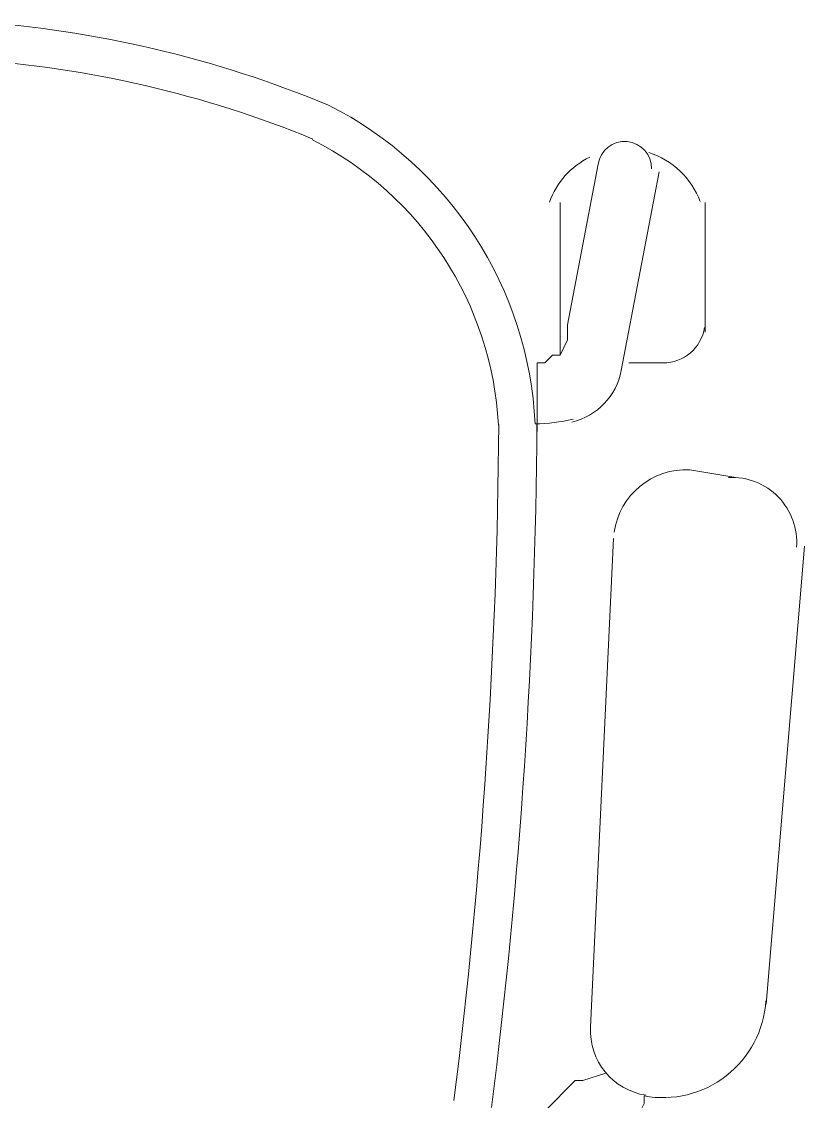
# Model space of a CAD drawing. Header units: metres. Extents: x 29 to 86.9, y -23.2 to 39.7.
# Drawn here: x 76.9546 to 77.2053, y -15.7975 to -15.4516 of the extents above; entities that cross this region are included whole.
import ezdxf

# ---------------------------------------------------------------- set-up
doc = ezdxf.new("R2010")
doc.units = ezdxf.units.M
doc.header["$LTSCALE"] = 100
doc.layers.get('0').update_dxf_attribs({"color": 254})
doc.layers.add('Arqui', color=8, linetype='Continuous', lineweight=0)

# ---------------------------------------------------------------- blocks, each defined once
blk = doc.blocks.new('A$C9582355f')
at = {"layer": 'Arqui'}
for points in [[(47.95613674867758, 7.71233600793812, -0.08177025660695812), (48.07019075297359, 7.685590510585826, -0.2703998475505124), (48.13638837605362, 7.583477686322112, 0.05835826122313442), (48.14852063081361, 7.585037856842064)], [(48.13701633276554, 7.581028711394083), (48.13701633276554, 7.593256711394133), (48.13701633276554, 7.603039111394082), (48.13946193276553, 7.603039111394082), (48.14190753276552, 7.605484711394183), (48.14435313276562, 7.605484711394183), (48.1467987327656, 7.61037591139393), (48.1467987327656, 7.615267111394132), (48.15658113276555, 7.666624711393979, -0.9395455156135696), (48.17369597959754, 7.665128688961886)], [(48.17614593276556, 7.664179111393878), (48.16391793276551, 7.600593511393981, -0.2996085078221511), (48.14816198357352, 7.584092461249838)], [(48.16169615407767, 7.548784722649998, -0.387478410072642), (48.18592833276551, 7.568800711394033), (48.20060193276555, 7.566355111393932)], [(48.17190648516561, 7.368481566481933, -0.3865970293281493), (48.15413553276557, 7.390271911393938), (48.16147233276553, 7.546790311394034)], [(48.15658113276555, 7.34625111139394), (48.16391793276551, 7.356033511393889), (48.1688091327656, 7.360924711394091), (48.17125473276559, 7.365815911393838), (48.17125473276559, 7.368261511393939, 0.4491904813018709), (48.21028374228541, 7.398703029356966)]]:
    blk.add_lwpolyline(points, format="xyb", dxfattribs=at)
blk.add_lwpolyline([(48.1246348469096, 7.583137968026222, 0.2684717099795029), (48.06510419844557, 7.674461074106148, -0.2684717099795029)], format="xyb", close=True, dxfattribs=at)
for points in [[(48.14435313276562, 7.654396711393929), (48.14435313276562, 7.61037591139393), (48.14435313276562, 7.607930311393829), (48.14435313276562, 7.605484711394183)], [(48.1908195327656, 7.612821511394031), (48.1908195327656, 7.654396711393929)], [(48.16636353276562, 7.603039111394082), (48.17859153276555, 7.603039111394082)], [(48.22261233276555, 7.544344711393933), (48.21038433276561, 7.397608711394241)], [(48.12967953276558, 7.341359911394193), (48.12967953276558, 7.343805511393839), (48.12723393276559, 7.348696711394041), (48.12723393276559, 7.351142311394142), (48.12967953276558, 7.356033511393889), (48.13457073276555, 7.35847911139399), (48.14190753276552, 7.365815911393838), (48.1467987327656, 7.37070711139404), (48.14924433276559, 7.373152711394141), (48.15168993276558, 7.373152711394141), (48.15902673276554, 7.375598311394242)]]:
    blk.add_lwpolyline(points, dxfattribs=at)
for centre, radius, start, end in [((47.93280893689126, 7.352366166902357), 0.3484969316360372, 67.66476006176825, 86.23171070631636), ((48.16514065204916, 7.645837203416249), 0.02567868610867256, 115.9935669357269, 160.1697811190591), ((48.16514071295575, 7.645837117795054), 0.02567880657752312, 20.16538143057881, 72.75690912761168), ((48.17736872978486, 7.616489923258996), 0.013450811864811, 270.0000126970234, 350.9033263094121), ((46.28204231648289, 7.596924995796599), 1.842746069769608, 352.8258779031765, 359.5770268079395), ((46.28203149815539, 7.596925139991981), 1.854984880256715, 352.8039437103953, 359.5880114916212), ((48.19937925451728, 7.545567557746381), 0.02078747498395224, 355.5888371698792, 92.89486593999705)]:
    blk.add_arc(centre, radius, start, end, dxfattribs=at)

msp = doc.modelspace()

# ---------------------------------------------------------------- block references
msp.add_blockref('A$C9582355f', (28.98266172889876, -23.16396569870889))

doc.saveas('drawing.dxf')
